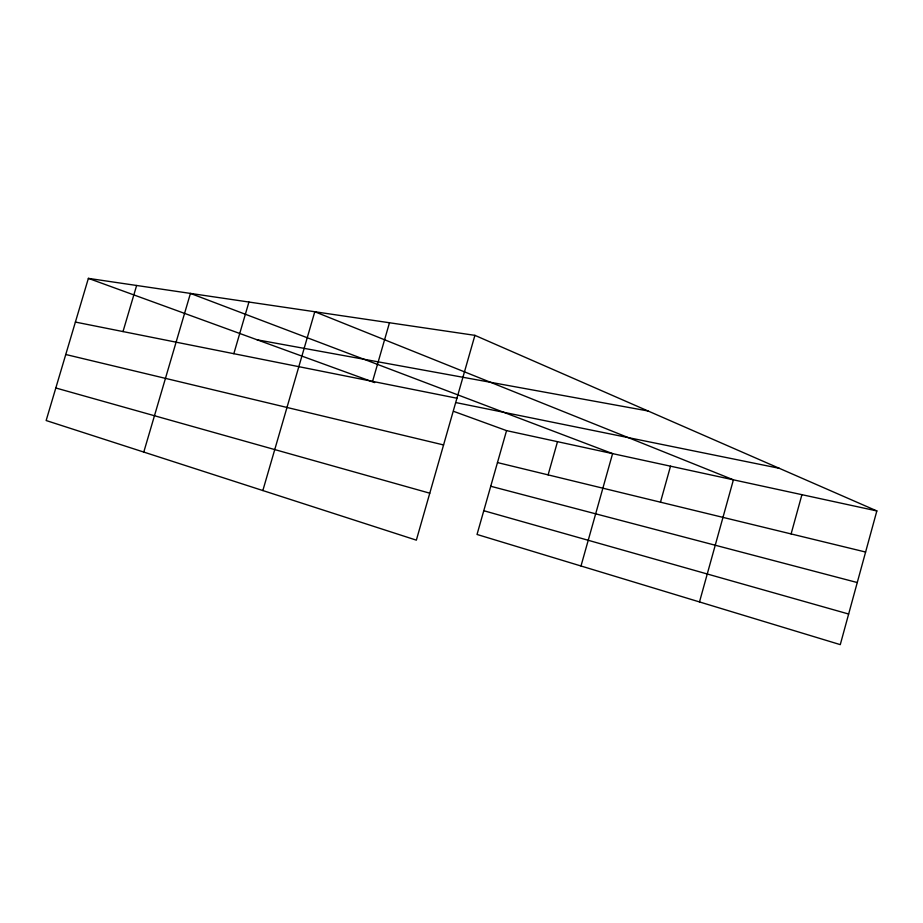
<?xml version="1.0" encoding="UTF-8"?>
<svg xmlns="http://www.w3.org/2000/svg" width="923" height="923" viewBox="0 0 923 923"><rect width="100%" height="100%" fill="white"/><g stroke="black" fill="none" stroke-linecap="round" stroke-linejoin="round"><path stroke-width="1.38" d="M474.907 335.349L416.354 540.151L46.15 420.53L88.377 278.365L474.907 335.349L876.85 510.927L840.276 644.635L477.029 534.463L506.554 430.626L453.954 411.473M791.103 533.932L801.925 494.67M699.496 601.934L733.404 479.822L314.789 311.743L262.847 490.551M660.464 502.181L670.525 466.184M580.994 565.995L612.595 453.62L190.438 293.41L143.78 452.074M548.112 474.872L557.504 441.667M372.569 381.395L389.483 322.75M233.831 353.694L248.933 302.04M123.001 331.576L136.627 285.484M257.102 339.802L648.027 410.966M75.398 322.069L456.931 398.228M456.008 402.601L779.254 468.296M506.554 430.626L876.85 510.927M65.764 354.501L443.571 444.944M497.474 462.573L865.601 552.035M490.736 486.259L857.259 582.54M55.818 387.983L429.783 493.194M483.779 510.707L848.641 614.026M88.377 278.365L374.68 382.607"/></g></svg>
